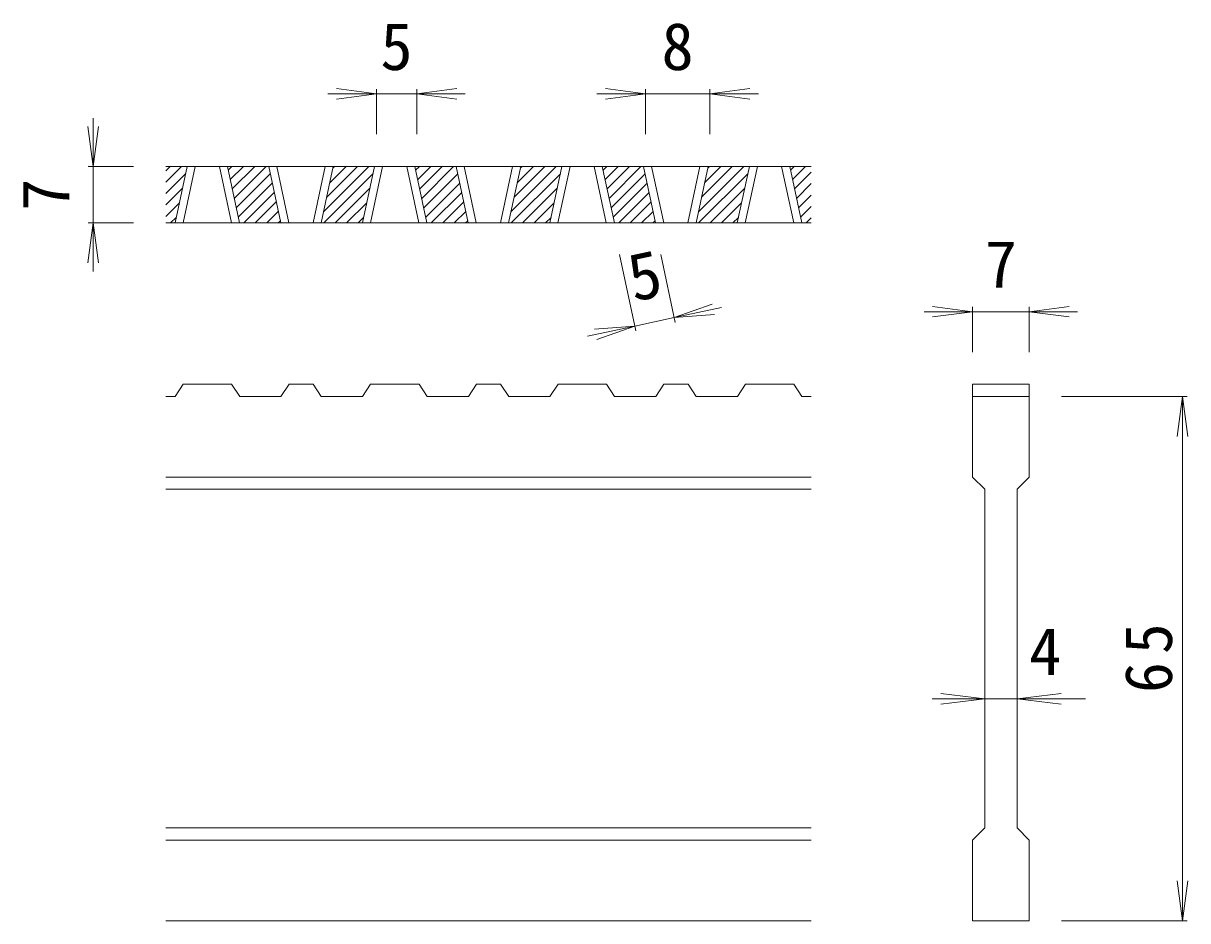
# Model space of a CAD drawing. Units: millimetres on the paper, enlarged 6 times, with parts at other scales. Extents: x -1120 to 1035, y -823 to 789.
# Drawn here: x 519.8 to 952.8, y -140.6 to 193.2 of the extents above; entities that cross this region are included whole.
import ezdxf
from ezdxf.enums import TextEntityAlignment as Align

# ---------------------------------------------------------------- set-up
doc = ezdxf.new("R2010")
doc.units = ezdxf.units.MM
doc.header["$LTSCALE"] = 6
doc.layers.add('D-0_通り芯', color=3, linetype='Continuous', lineweight=9)
doc.layers.add('D-4_寸法', color=7, linetype='Continuous', lineweight=9)
doc.styles.add('ＭＳ ゴシック', font='')
doc.styles.get('ＭＳ ゴシック').set_extended_font_data('MS Gothic')

msp = doc.modelspace()

# ---------------------------------------------------------------- linework, layer by layer
at = {"layer": 'D-0_通り芯'}
for p, q in [((812.8, 139.908), (572.8, 139.908)), ((572.8, 138.324), (574.384, 139.908)), ((572.8, 134.081), (578.627, 139.908)), ((576.241, 118.908), (580.735, 139.908)), ((579.241, 118.908), (583.735, 139.908)), ((592.735, 139.908), (597.229, 118.908)), ((595.735, 139.908), (600.229, 118.908)), ((596.027, 138.541), (597.394, 139.908)), ((596.775, 135.046), (601.637, 139.908)), ((597.523, 131.552), (605.88, 139.908)), ((598.271, 128.057), (610.122, 139.908)), ((615.568, 118.908), (611.074, 139.908)), ((618.568, 118.908), (614.074, 139.908)), ((632.062, 139.908), (627.568, 118.908)), ((635.074, 139.908), (630.58, 118.908)), ((631.472, 123.074), (648.306, 139.908)), ((632.627, 128.472), (644.063, 139.908)), ((633.782, 133.87), (639.821, 139.908)), ((634.937, 139.267), (635.578, 139.908)), ((645.92, 118.908), (650.414, 139.908)), ((648.92, 118.908), (653.414, 139.908)), ((662.414, 139.908), (666.908, 118.908)), ((665.414, 139.908), (669.908, 118.908)), ((665.706, 138.541), (667.074, 139.908)), ((666.454, 135.046), (671.316, 139.908)), ((667.202, 131.552), (675.559, 139.908)), ((667.95, 128.057), (679.801, 139.908)), ((685.247, 118.908), (680.754, 139.908)), ((688.247, 118.908), (683.754, 139.908)), ((701.741, 139.908), (697.247, 118.908)), ((704.754, 139.908), (700.26, 118.908)), ((701.151, 123.074), (717.985, 139.908)), ((702.306, 128.472), (713.743, 139.908)), ((703.461, 133.87), (709.5, 139.908)), ((704.616, 139.267), (705.257, 139.908)), ((715.599, 118.908), (720.093, 139.908)), ((718.599, 118.908), (723.093, 139.908)), ((732.093, 139.908), (736.587, 118.908)), ((735.093, 139.908), (739.587, 118.908)), ((735.386, 138.541), (736.753, 139.908)), ((736.134, 135.046), (740.995, 139.908)), ((736.881, 131.552), (745.238, 139.908)), ((737.629, 128.057), (749.481, 139.908)), ((754.927, 118.908), (750.433, 139.908)), ((757.927, 118.908), (753.433, 139.908)), ((771.421, 139.908), (766.927, 118.908)), ((774.433, 139.908), (769.939, 118.908)), ((770.83, 123.074), (787.664, 139.908)), ((771.985, 128.472), (783.422, 139.908)), ((773.141, 133.87), (779.179, 139.908)), ((774.296, 139.267), (774.936, 139.908)), ((785.278, 118.908), (789.772, 139.908)), ((788.278, 118.908), (792.772, 139.908)), ((801.772, 139.908), (806.266, 118.908)), ((804.772, 139.908), (809.266, 118.908)), ((805.065, 138.541), (806.432, 139.908)), ((805.813, 135.046), (810.675, 139.908)), ((572.8, 129.838), (580.153, 137.192)), ((599.019, 124.562), (611.654, 137.198)), ((631.548, 118.908), (649.833, 137.192)), ((668.698, 124.562), (681.334, 137.198)), ((701.228, 118.908), (719.512, 137.192)), ((738.377, 124.562), (751.013, 137.198)), ((770.907, 118.908), (789.191, 137.192)), ((806.561, 131.552), (812.8, 137.791)), ((572.8, 125.596), (578.998, 131.795)), ((599.767, 121.067), (612.402, 133.703)), ((601.85, 118.908), (613.15, 130.208)), ((635.791, 118.908), (648.678, 131.795)), ((669.446, 121.067), (682.081, 133.703)), ((671.529, 118.908), (682.829, 130.208)), ((705.47, 118.908), (718.357, 131.795)), ((739.125, 121.067), (751.761, 133.703)), ((741.208, 118.908), (752.509, 130.208)), ((775.15, 118.908), (788.036, 131.795)), ((807.309, 128.057), (812.8, 133.548)), ((572.8, 121.353), (577.843, 126.397)), ((606.093, 118.908), (613.898, 126.713)), ((640.034, 118.908), (647.523, 126.397)), ((675.772, 118.908), (683.577, 126.713)), ((709.713, 118.908), (717.202, 126.397)), ((745.451, 118.908), (753.256, 126.713)), ((779.392, 118.908), (786.881, 126.397)), ((808.056, 124.562), (812.8, 129.305)), ((610.335, 118.908), (614.646, 123.219)), ((680.014, 118.908), (684.325, 123.219)), ((749.694, 118.908), (754.004, 123.219)), ((808.804, 121.067), (812.8, 125.063)), ((812.8, 118.908), (572.8, 118.908)), ((574.597, 118.908), (576.688, 120.999)), ((614.578, 118.908), (615.394, 119.724)), ((644.276, 118.908), (646.367, 120.999)), ((684.257, 118.908), (685.073, 119.724)), ((713.956, 118.908), (716.047, 120.999)), ((753.936, 118.908), (754.752, 119.724)), ((783.635, 118.908), (785.726, 120.999)), ((810.888, 118.908), (812.8, 120.82)), ((576.293, 54.408), (579.293, 58.908)), ((597.281, 58.908), (579.293, 58.908)), ((597.281, 58.908), (600.281, 54.408)), ((615.62, 54.408), (618.62, 58.908)), ((627.62, 58.908), (618.62, 58.908)), ((627.62, 58.908), (630.632, 54.408)), ((645.972, 54.408), (648.972, 58.908)), ((666.96, 58.908), (648.972, 58.908)), ((666.96, 58.908), (669.96, 54.408)), ((685.3, 54.408), (688.3, 58.908)), ((697.3, 58.908), (688.3, 58.908)), ((697.3, 58.908), (700.312, 54.408)), ((715.651, 54.408), (718.651, 58.908)), ((736.639, 58.908), (718.651, 58.908)), ((736.639, 58.908), (739.639, 54.408)), ((754.979, 54.408), (757.979, 58.908)), ((766.979, 58.908), (757.979, 58.908)), ((766.979, 58.908), (769.991, 54.408)), ((785.33, 54.408), (788.33, 58.908)), ((806.318, 58.908), (788.33, 58.908)), ((806.318, 58.908), (809.318, 54.408)), ((872.8, 58.908), (872.8, 54.408)), ((576.293, 54.408), (572.8, 54.408)), ((615.62, 54.408), (600.281, 54.408)), ((645.972, 54.408), (630.632, 54.408)), ((685.3, 54.408), (669.96, 54.408)), ((715.651, 54.408), (700.312, 54.408)), ((754.979, 54.408), (739.639, 54.408)), ((785.33, 54.408), (769.991, 54.408)), ((812.8, 54.408), (809.318, 54.408)), ((872.8, 54.408), (893.8, 54.408)), ((872.8, 24.408), (872.8, 54.408)), ((893.8, 54.408), (893.8, 24.408)), ((812.8, 24.408), (572.8, 24.408)), ((872.8, 24.408), (877.299, 19.908)), ((889.299, 19.908), (893.8, 24.408)), ((812.8, 19.908), (572.8, 19.908)), ((877.299, -106.092), (877.299, 19.908)), ((889.299, 19.908), (889.299, -106.092)), ((812.8, -106.092), (572.8, -106.092)), ((872.8, -110.592), (877.299, -106.092)), ((889.299, -106.092), (893.8, -110.592)), ((812.8, -110.592), (572.8, -110.592)), ((872.8, -140.592), (872.8, -110.592)), ((893.8, -110.592), (893.8, -140.592)), ((812.8, -140.592), (572.8, -140.592)), ((893.8, -140.592), (872.8, -140.592))]:
    msp.add_line(p, q, dxfattribs=at)
msp.add_lwpolyline([(872.8, 58.908), (893.8, 58.908), (893.8, 54.408)], dxfattribs=at)
at = {"layer": 'D-4_寸法'}
for p, q in [((651.099, 166.908), (636.227, 168.866)), ((666.099, 166.908), (680.971, 168.866)), ((751.118, 166.908), (736.246, 168.866)), ((775.118, 166.908), (789.99, 168.866)), ((651.099, 166.908), (633.099, 166.908)), ((651.099, 166.908), (636.227, 164.95)), ((651.099, 168.708), (651.099, 151.908)), ((666.099, 166.908), (651.099, 166.908)), ((666.099, 168.708), (666.099, 151.908)), ((666.099, 166.908), (680.971, 164.95)), ((666.099, 166.908), (684.099, 166.908)), ((751.118, 166.908), (733.118, 166.908)), ((751.118, 166.908), (736.246, 164.95)), ((751.118, 168.708), (751.118, 151.908)), ((775.118, 166.908), (751.118, 166.908)), ((775.118, 168.708), (775.118, 151.908)), ((775.118, 166.908), (789.99, 164.95)), ((775.118, 166.908), (793.118, 166.908)), ((545.8, 139.908), (545.8, 157.908)), ((545.8, 139.908), (543.842, 154.78)), ((545.8, 139.908), (547.758, 154.78)), ((544, 139.908), (560.8, 139.908)), ((545.8, 139.908), (545.8, 118.908)), ((545.8, 118.908), (543.842, 104.036)), ((544, 118.908), (560.8, 118.908)), ((545.8, 118.908), (547.758, 104.036)), ((545.8, 118.908), (545.8, 100.908)), ((747.576, 78.806), (741.505, 107.174)), ((762.244, 81.945), (756.845, 107.174)), ((761.867, 83.705), (776, 88.732)), ((761.867, 83.705), (779.469, 87.472)), ((872.8, 85.908), (857.928, 87.866)), ((872.8, 87.708), (872.8, 70.908)), ((893.8, 85.908), (908.671, 87.866)), ((893.8, 87.708), (893.8, 70.908)), ((761.867, 83.705), (747.199, 80.566)), ((761.867, 83.705), (776.819, 84.902)), ((872.8, 85.908), (854.8, 85.908)), ((872.8, 85.908), (857.928, 83.95)), ((893.8, 85.908), (872.8, 85.908)), ((893.8, 85.908), (908.671, 83.95)), ((893.8, 85.908), (911.8, 85.908)), ((747.199, 80.566), (729.598, 76.799)), ((747.199, 80.566), (732.247, 79.369)), ((747.199, 80.566), (733.067, 75.54)), ((952.6, 54.408), (905.8, 54.408)), ((950.8, 54.408), (948.842, 39.537)), ((950.8, 54.408), (952.757, 39.537)), ((950.8, -140.592), (950.8, 54.408)), ((877.299, -58.092), (860.928, -56.134)), ((889.299, -58.092), (905.671, -56.134)), ((877.299, -58.092), (857.799, -58.092)), ((877.299, -58.092), (860.928, -60.05)), ((889.299, -58.092), (877.299, -58.092)), ((889.299, -58.092), (905.671, -60.05)), ((889.299, -58.092), (914.799, -58.092)), ((950.8, -140.592), (948.842, -125.72)), ((950.8, -140.592), (952.757, -125.72)), ((952.6, -140.592), (905.8, -140.592))]:
    msp.add_line(p, q, dxfattribs=at)

# ---------------------------------------------------------------- texts
at = {"layer": 'D-4_寸法', "color": 2, "style": 'ＭＳ ゴシック'}
for s, p in [('5', (652.599, 170.508)), ('8', (757.118, 170.508)), ('7', (877.3, 89.508)), ('4', (893.799, -54.492))]:
    msp.add_text(s, height=17.6, dxfattribs=at).set_placement(p, align=Align.BOTTOM_LEFT)
for s, rotation, p in [('7', 90, (542.2, 123.408)), ('5', 12.079, (747.913, 84.4))]:
    msp.add_text(s, height=17.6, rotation=rotation, dxfattribs=at).set_placement(p, align=Align.BOTTOM_LEFT)
at = {"layer": 'D-4_寸法', "color": 2, "insert": (947.2, -55.842), "char_height": 17.6, "attachment_point": 7, "rotation": 90, "style": 'ＭＳ ゴシック'}
msp.add_mtext('\\T1.27;\\W0.95;65', dxfattribs=at)

doc.saveas('drawing.dxf')
